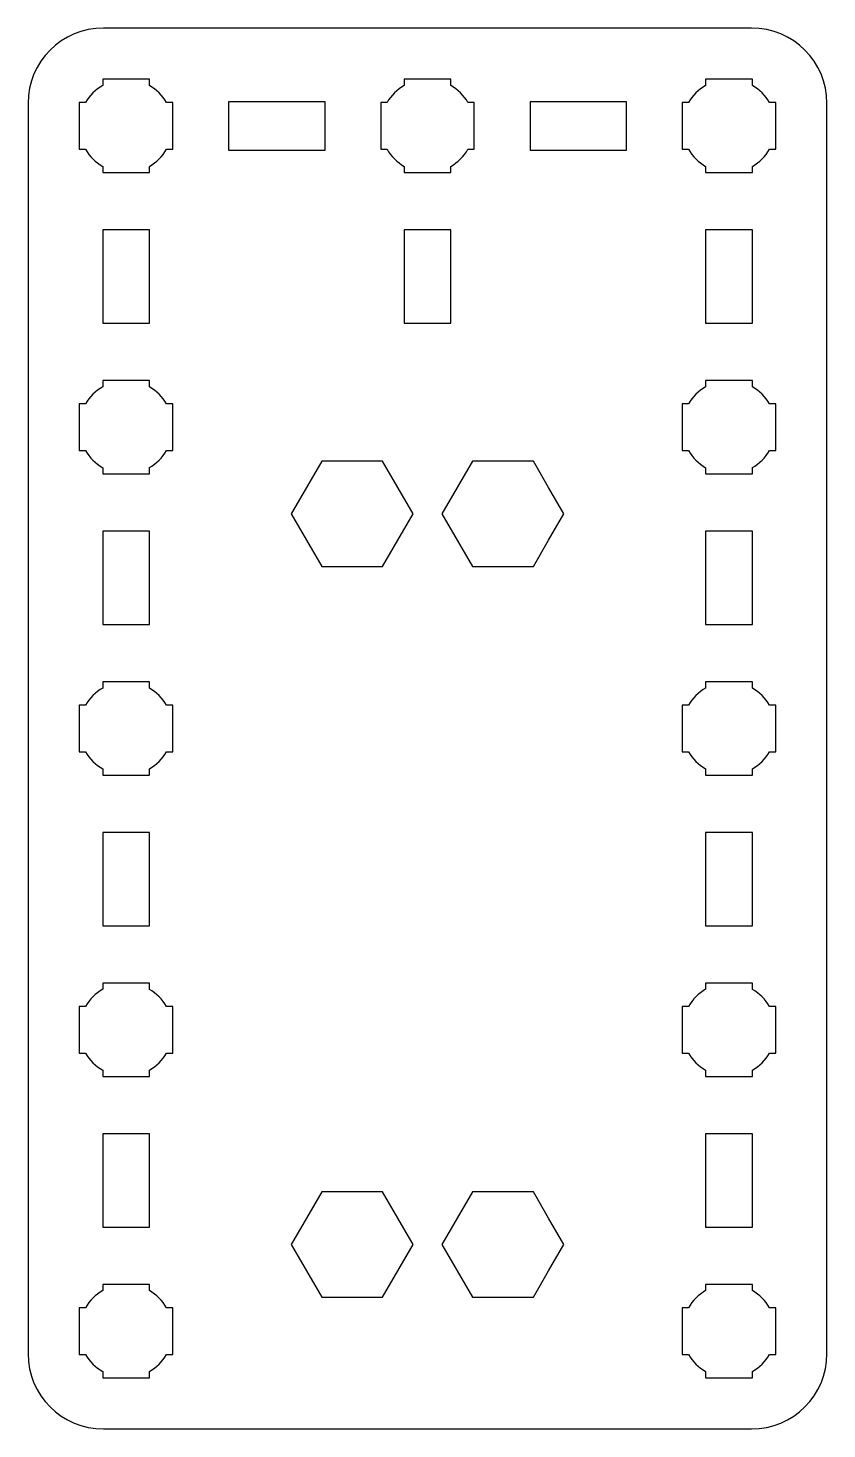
# Model space of a CAD drawing. Extents: x -132 to 82, y -195 to -102.
# Drawn here: x -131.5 to -78.5, y -195 to -102 of the extents above.
import ezdxf

# ---------------------------------------------------------------- set-up
doc = ezdxf.new("R2010")
doc.units = 0
doc.header["$MEASUREMENT"] = 0
doc.layers.add('LAYER_1', color=7, linetype='CONTINUOUS')

msp = doc.modelspace()

# ---------------------------------------------------------------- linework, layer by layer
at = {"layer": 'LAYER_1'}
for points, knots in [([(-83.4992, -102), (-80.7286, -102.0008), (-78.4998, -104.2315), (-78.4998, -107.001), (-78.4998, -107.001), (-78.4998, -134.6669), (-78.4998, -162.3331), (-78.4998, -189.999), (-78.4998, -189.999), (-78.4998, -192.769), (-80.7307, -195), (-83.5007, -195), (-83.5007, -195), (-83.5007, -195), (-126.4993, -195), (-126.4993, -195), (-126.4993, -195), (-129.2706, -195), (-131.5002, -192.769), (-131.5002, -189.999), (-131.5002, -189.999), (-131.5002, -162.3331), (-131.5002, -134.6669), (-131.5002, -107.001), (-131.5002, -107.001), (-131.5002, -104.231), (-129.2693, -102), (-126.4993, -102), (-126.4993, -102), (-126.4993, -102), (-83.4992, -102), (-83.4992, -102)], [0, 0, 0, 0, 0.125, 0.125, 0.125, 0.125, 0.25, 0.25, 0.25, 0.25, 0.375, 0.375, 0.375, 0.375, 0.5, 0.5, 0.5, 0.5, 0.625, 0.625, 0.625, 0.625, 0.75, 0.75, 0.75, 0.75, 0.875, 0.875, 0.875, 0.875, 1, 1, 1, 1]), ([(-123.4493, -111.5994), (-123.4493, -111.5994), (-124.984, -111.5994), (-124.984, -111.5994), (-124.984, -111.5994), (-124.984, -111.5994), (-125, -111.5997), (-125, -111.5997), (-125, -111.5997), (-125, -111.5997), (-125.016, -111.5994), (-125.016, -111.5994), (-125.016, -111.5994), (-125.016, -111.5994), (-126.5493, -111.5994), (-126.5493, -111.5994), (-126.5493, -111.5994), (-126.5493, -111.5994), (-126.5493, -111.1852), (-126.5493, -111.1852), (-126.5493, -111.1852), (-127.0201, -110.913), (-127.4126, -110.5202), (-127.685, -110.0496), (-127.685, -110.0496), (-127.685, -110.0496), (-128.0992, -110.0496), (-128.0992, -110.0496), (-128.0992, -110.0496), (-128.0992, -110.0496), (-128.0992, -108.5611), (-128.0992, -108.5611), (-128.0992, -108.5611), (-128.0992, -108.5611), (-128.0999, -108.4997), (-128.0999, -108.4997), (-128.0999, -108.4997), (-128.0999, -108.4997), (-128.0992, -108.4383), (-128.0992, -108.4383), (-128.0992, -108.4383), (-128.0992, -108.4383), (-128.0992, -106.9496), (-128.0992, -106.9496), (-128.0992, -106.9496), (-128.0992, -106.9496), (-127.6852, -106.9496), (-127.6852, -106.9496), (-127.6852, -106.9496), (-127.4128, -106.4788), (-127.0202, -106.0861), (-126.5493, -105.814), (-126.5493, -105.814), (-126.5493, -105.814), (-126.5493, -105.3997), (-126.5493, -105.3997), (-126.5493, -105.3997), (-126.5493, -105.3997), (-123.4493, -105.3997), (-123.4493, -105.3997), (-123.4493, -105.3997), (-123.4493, -105.3997), (-123.4493, -105.8149), (-123.4493, -105.8149), (-123.4493, -105.8149), (-122.9792, -106.0871), (-122.5871, -106.4794), (-122.3149, -106.9496), (-122.3149, -106.9496), (-122.3149, -106.9496), (-121.8995, -106.9496), (-121.8995, -106.9496), (-121.8995, -106.9496), (-121.8995, -106.9496), (-121.8995, -110.0496), (-121.8995, -110.0496), (-121.8995, -110.0496), (-121.8995, -110.0496), (-122.3151, -110.0496), (-122.3151, -110.0496), (-122.3151, -110.0496), (-122.5873, -110.5197), (-122.9793, -110.912), (-123.4493, -111.1842), (-123.4493, -111.1842), (-123.4493, -111.1842), (-123.4493, -111.5994), (-123.4493, -111.5994)], [0, 0, 0, 0, 0.0454545, 0.0454545, 0.0454545, 0.0454545, 0.0909091, 0.0909091, 0.0909091, 0.0909091, 0.1363636, 0.1363636, 0.1363636, 0.1363636, 0.1818182, 0.1818182, 0.1818182, 0.1818182, 0.2272727, 0.2272727, 0.2272727, 0.2272727, 0.2727273, 0.2727273, 0.2727273, 0.2727273, 0.3181818, 0.3181818, 0.3181818, 0.3181818, 0.3636364, 0.3636364, 0.3636364, 0.3636364, 0.4090909, 0.4090909, 0.4090909, 0.4090909, 0.4545455, 0.4545455, 0.4545455, 0.4545455, 0.5, 0.5, 0.5, 0.5, 0.5454545, 0.5454545, 0.5454545, 0.5454545, 0.5909091, 0.5909091, 0.5909091, 0.5909091, 0.6363636, 0.6363636, 0.6363636, 0.6363636, 0.6818182, 0.6818182, 0.6818182, 0.6818182, 0.7272727, 0.7272727, 0.7272727, 0.7272727, 0.7727273, 0.7727273, 0.7727273, 0.7727273, 0.8181818, 0.8181818, 0.8181818, 0.8181818, 0.8636364, 0.8636364, 0.8636364, 0.8636364, 0.9090909, 0.9090909, 0.9090909, 0.9090909, 0.9545455, 0.9545455, 0.9545455, 0.9545455, 1, 1, 1, 1]), ([(-103.4493, -111.5994), (-103.4493, -111.5994), (-104.984, -111.5994), (-104.984, -111.5994), (-104.984, -111.5994), (-104.984, -111.5994), (-105, -111.5997), (-105, -111.5997), (-105, -111.5997), (-105, -111.5997), (-105.016, -111.5994), (-105.016, -111.5994), (-105.016, -111.5994), (-105.016, -111.5994), (-106.5493, -111.5994), (-106.5493, -111.5994), (-106.5493, -111.5994), (-106.5493, -111.5994), (-106.5493, -111.1852), (-106.5493, -111.1852), (-106.5493, -111.1852), (-107.0201, -110.9129), (-107.4126, -110.5202), (-107.685, -110.0496), (-107.685, -110.0496), (-107.685, -110.0496), (-108.0992, -110.0496), (-108.0992, -110.0496), (-108.0992, -110.0496), (-108.0992, -110.0496), (-108.0992, -108.5611), (-108.0992, -108.5611), (-108.0992, -108.5611), (-108.0992, -108.5611), (-108.0999, -108.4997), (-108.0999, -108.4997), (-108.0999, -108.4997), (-108.0999, -108.4997), (-108.0992, -108.4383), (-108.0992, -108.4383), (-108.0992, -108.4383), (-108.0992, -108.4383), (-108.0992, -106.9496), (-108.0992, -106.9496), (-108.0992, -106.9496), (-108.0992, -106.9496), (-107.6852, -106.9496), (-107.6852, -106.9496), (-107.6852, -106.9496), (-107.4128, -106.4787), (-107.0202, -106.0862), (-106.5493, -105.814), (-106.5493, -105.814), (-106.5493, -105.814), (-106.5493, -105.3997), (-106.5493, -105.3997), (-106.5493, -105.3997), (-106.5493, -105.3997), (-103.4493, -105.3997), (-103.4493, -105.3997), (-103.4493, -105.3997), (-103.4493, -105.3997), (-103.4493, -105.8149), (-103.4493, -105.8149), (-103.4493, -105.8149), (-102.9792, -106.0871), (-102.5871, -106.4794), (-102.3149, -106.9496), (-102.3149, -106.9496), (-102.3149, -106.9496), (-101.8995, -106.9496), (-101.8995, -106.9496), (-101.8995, -106.9496), (-101.8995, -106.9496), (-101.8995, -110.0496), (-101.8995, -110.0496), (-101.8995, -110.0496), (-101.8995, -110.0496), (-102.3152, -110.0496), (-102.3152, -110.0496), (-102.3152, -110.0496), (-102.5873, -110.5197), (-102.9793, -110.912), (-103.4493, -111.1842), (-103.4493, -111.1842), (-103.4493, -111.1842), (-103.4493, -111.5994), (-103.4493, -111.5994)], [0, 0, 0, 0, 0.0454545, 0.0454545, 0.0454545, 0.0454545, 0.0909091, 0.0909091, 0.0909091, 0.0909091, 0.1363636, 0.1363636, 0.1363636, 0.1363636, 0.1818182, 0.1818182, 0.1818182, 0.1818182, 0.2272727, 0.2272727, 0.2272727, 0.2272727, 0.2727273, 0.2727273, 0.2727273, 0.2727273, 0.3181818, 0.3181818, 0.3181818, 0.3181818, 0.3636364, 0.3636364, 0.3636364, 0.3636364, 0.4090909, 0.4090909, 0.4090909, 0.4090909, 0.4545455, 0.4545455, 0.4545455, 0.4545455, 0.5, 0.5, 0.5, 0.5, 0.5454545, 0.5454545, 0.5454545, 0.5454545, 0.5909091, 0.5909091, 0.5909091, 0.5909091, 0.6363636, 0.6363636, 0.6363636, 0.6363636, 0.6818182, 0.6818182, 0.6818182, 0.6818182, 0.7272727, 0.7272727, 0.7272727, 0.7272727, 0.7727273, 0.7727273, 0.7727273, 0.7727273, 0.8181818, 0.8181818, 0.8181818, 0.8181818, 0.8636364, 0.8636364, 0.8636364, 0.8636364, 0.9090909, 0.9090909, 0.9090909, 0.9090909, 0.9545455, 0.9545455, 0.9545455, 0.9545455, 1, 1, 1, 1]), ([(-83.4493, -111.5994), (-83.4493, -111.5994), (-84.984, -111.5994), (-84.984, -111.5994), (-84.984, -111.5994), (-84.984, -111.5994), (-85, -111.5997), (-85, -111.5997), (-85, -111.5997), (-85, -111.5997), (-85.016, -111.5994), (-85.016, -111.5994), (-85.016, -111.5994), (-85.016, -111.5994), (-86.5493, -111.5994), (-86.5493, -111.5994), (-86.5493, -111.5994), (-86.5493, -111.5994), (-86.5493, -111.1852), (-86.5493, -111.1852), (-86.5493, -111.1852), (-87.0201, -110.9129), (-87.4126, -110.5202), (-87.685, -110.0496), (-87.685, -110.0496), (-87.685, -110.0496), (-88.0992, -110.0496), (-88.0992, -110.0496), (-88.0992, -110.0496), (-88.0992, -110.0496), (-88.0992, -108.5611), (-88.0992, -108.5611), (-88.0992, -108.5611), (-88.0992, -108.5611), (-88.0999, -108.4997), (-88.0999, -108.4997), (-88.0999, -108.4997), (-88.0999, -108.4997), (-88.0992, -108.4383), (-88.0992, -108.4383), (-88.0992, -108.4383), (-88.0992, -108.4383), (-88.0992, -106.9496), (-88.0992, -106.9496), (-88.0992, -106.9496), (-88.0992, -106.9496), (-87.6852, -106.9496), (-87.6852, -106.9496), (-87.6852, -106.9496), (-87.4128, -106.4787), (-87.0202, -106.0862), (-86.5493, -105.814), (-86.5493, -105.814), (-86.5493, -105.814), (-86.5493, -105.3997), (-86.5493, -105.3997), (-86.5493, -105.3997), (-86.5493, -105.3997), (-83.4493, -105.3997), (-83.4493, -105.3997), (-83.4493, -105.3997), (-83.4493, -105.3997), (-83.4493, -105.8149), (-83.4493, -105.8149), (-83.4493, -105.8149), (-82.9792, -106.0871), (-82.5871, -106.4794), (-82.3149, -106.9496), (-82.3149, -106.9496), (-82.3149, -106.9496), (-81.8995, -106.9496), (-81.8995, -106.9496), (-81.8995, -106.9496), (-81.8995, -106.9496), (-81.8995, -110.0496), (-81.8995, -110.0496), (-81.8995, -110.0496), (-81.8995, -110.0496), (-82.3152, -110.0496), (-82.3152, -110.0496), (-82.3152, -110.0496), (-82.5873, -110.5197), (-82.9793, -110.912), (-83.4493, -111.1842), (-83.4493, -111.1842), (-83.4493, -111.1842), (-83.4493, -111.5994), (-83.4493, -111.5994)], [0, 0, 0, 0, 0.0454545, 0.0454545, 0.0454545, 0.0454545, 0.0909091, 0.0909091, 0.0909091, 0.0909091, 0.1363636, 0.1363636, 0.1363636, 0.1363636, 0.1818182, 0.1818182, 0.1818182, 0.1818182, 0.2272727, 0.2272727, 0.2272727, 0.2272727, 0.2727273, 0.2727273, 0.2727273, 0.2727273, 0.3181818, 0.3181818, 0.3181818, 0.3181818, 0.3636364, 0.3636364, 0.3636364, 0.3636364, 0.4090909, 0.4090909, 0.4090909, 0.4090909, 0.4545455, 0.4545455, 0.4545455, 0.4545455, 0.5, 0.5, 0.5, 0.5, 0.5454545, 0.5454545, 0.5454545, 0.5454545, 0.5909091, 0.5909091, 0.5909091, 0.5909091, 0.6363636, 0.6363636, 0.6363636, 0.6363636, 0.6818182, 0.6818182, 0.6818182, 0.6818182, 0.7272727, 0.7272727, 0.7272727, 0.7272727, 0.7727273, 0.7727273, 0.7727273, 0.7727273, 0.8181818, 0.8181818, 0.8181818, 0.8181818, 0.8636364, 0.8636364, 0.8636364, 0.8636364, 0.9090909, 0.9090909, 0.9090909, 0.9090909, 0.9545455, 0.9545455, 0.9545455, 0.9545455, 1, 1, 1, 1]), ([(-111.7995, -106.9006), (-111.7995, -106.9006), (-111.7995, -110.1006), (-111.7995, -110.1006), (-111.7995, -110.1006), (-111.7995, -110.1006), (-118.1991, -110.1006), (-118.1991, -110.1006), (-118.1991, -110.1006), (-118.1991, -110.1006), (-118.1991, -106.9006), (-118.1991, -106.9006), (-118.1991, -106.9006), (-118.1991, -106.9006), (-111.7995, -106.9006), (-111.7995, -106.9006)], [0, 0, 0, 0, 0.25, 0.25, 0.25, 0.25, 0.5, 0.5, 0.5, 0.5, 0.75, 0.75, 0.75, 0.75, 1, 1, 1, 1]), ([(-91.7995, -106.9005), (-91.7995, -106.9005), (-91.7995, -110.1006), (-91.7995, -110.1006), (-91.7995, -110.1006), (-91.7995, -110.1006), (-98.1991, -110.1006), (-98.1991, -110.1006), (-98.1991, -110.1006), (-98.1991, -110.1006), (-98.1991, -106.9005), (-98.1991, -106.9005), (-98.1991, -106.9005), (-98.1991, -106.9005), (-91.7995, -106.9005), (-91.7995, -106.9005)], [0, 0, 0, 0, 0.25, 0.25, 0.25, 0.25, 0.5, 0.5, 0.5, 0.5, 0.75, 0.75, 0.75, 0.75, 1, 1, 1, 1]), ([(-123.4493, -121.5995), (-123.4493, -121.5995), (-126.5493, -121.5995), (-126.5493, -121.5995), (-126.5493, -121.5995), (-126.5493, -121.5995), (-126.5493, -115.3995), (-126.5493, -115.3995), (-126.5493, -115.3995), (-126.5493, -115.3995), (-123.4493, -115.3995), (-123.4493, -115.3995), (-123.4493, -115.3995), (-123.4493, -115.3995), (-123.4493, -121.5995), (-123.4493, -121.5995)], [0, 0, 0, 0, 0.25, 0.25, 0.25, 0.25, 0.5, 0.5, 0.5, 0.5, 0.75, 0.75, 0.75, 0.75, 1, 1, 1, 1]), ([(-103.4493, -121.5996), (-103.4493, -121.5996), (-106.5493, -121.5996), (-106.5493, -121.5996), (-106.5493, -121.5996), (-106.5493, -121.5996), (-106.5493, -115.3996), (-106.5493, -115.3996), (-106.5493, -115.3996), (-106.5493, -115.3996), (-103.4493, -115.3996), (-103.4493, -115.3996), (-103.4493, -115.3996), (-103.4493, -115.3996), (-103.4493, -121.5996), (-103.4493, -121.5996)], [0, 0, 0, 0, 0.25, 0.25, 0.25, 0.25, 0.5, 0.5, 0.5, 0.5, 0.75, 0.75, 0.75, 0.75, 1, 1, 1, 1]), ([(-83.4493, -121.5996), (-83.4493, -121.5996), (-86.5493, -121.5996), (-86.5493, -121.5996), (-86.5493, -121.5996), (-86.5493, -121.5996), (-86.5493, -115.3996), (-86.5493, -115.3996), (-86.5493, -115.3996), (-86.5493, -115.3996), (-83.4493, -115.3996), (-83.4493, -115.3996), (-83.4493, -115.3996), (-83.4493, -115.3996), (-83.4493, -121.5996), (-83.4493, -121.5996)], [0, 0, 0, 0, 0.25, 0.25, 0.25, 0.25, 0.5, 0.5, 0.5, 0.5, 0.75, 0.75, 0.75, 0.75, 1, 1, 1, 1]), ([(-123.4493, -131.5994), (-123.4493, -131.5994), (-124.984, -131.5994), (-124.984, -131.5994), (-124.984, -131.5994), (-124.984, -131.5994), (-125, -131.5997), (-125, -131.5997), (-125, -131.5997), (-125, -131.5997), (-125.016, -131.5994), (-125.016, -131.5994), (-125.016, -131.5994), (-125.016, -131.5994), (-126.5493, -131.5994), (-126.5493, -131.5994), (-126.5493, -131.5994), (-126.5493, -131.5994), (-126.5493, -131.1852), (-126.5493, -131.1852), (-126.5493, -131.1852), (-127.0201, -130.9129), (-127.4126, -130.5202), (-127.685, -130.0496), (-127.685, -130.0496), (-127.685, -130.0496), (-128.0992, -130.0496), (-128.0992, -130.0496), (-128.0992, -130.0496), (-128.0992, -130.0496), (-128.0992, -128.5611), (-128.0992, -128.5611), (-128.0992, -128.5611), (-128.0992, -128.5611), (-128.0999, -128.4997), (-128.0999, -128.4997), (-128.0999, -128.4997), (-128.0999, -128.4997), (-128.0992, -128.4383), (-128.0992, -128.4383), (-128.0992, -128.4383), (-128.0992, -128.4383), (-128.0992, -126.9496), (-128.0992, -126.9496), (-128.0992, -126.9496), (-128.0992, -126.9496), (-127.6852, -126.9496), (-127.6852, -126.9496), (-127.6852, -126.9496), (-127.4128, -126.4787), (-127.0202, -126.0862), (-126.5493, -125.814), (-126.5493, -125.814), (-126.5493, -125.814), (-126.5493, -125.3997), (-126.5493, -125.3997), (-126.5493, -125.3997), (-126.5493, -125.3997), (-123.4493, -125.3997), (-123.4493, -125.3997), (-123.4493, -125.3997), (-123.4493, -125.3997), (-123.4493, -125.8149), (-123.4493, -125.8149), (-123.4493, -125.8149), (-122.9792, -126.0871), (-122.5871, -126.4794), (-122.3149, -126.9496), (-122.3149, -126.9496), (-122.3149, -126.9496), (-121.8995, -126.9496), (-121.8995, -126.9496), (-121.8995, -126.9496), (-121.8995, -126.9496), (-121.8995, -130.0496), (-121.8995, -130.0496), (-121.8995, -130.0496), (-121.8995, -130.0496), (-122.3152, -130.0496), (-122.3152, -130.0496), (-122.3152, -130.0496), (-122.5873, -130.5197), (-122.9793, -130.912), (-123.4493, -131.1842), (-123.4493, -131.1842), (-123.4493, -131.1842), (-123.4493, -131.5994), (-123.4493, -131.5994)], [0, 0, 0, 0, 0.0454545, 0.0454545, 0.0454545, 0.0454545, 0.0909091, 0.0909091, 0.0909091, 0.0909091, 0.1363636, 0.1363636, 0.1363636, 0.1363636, 0.1818182, 0.1818182, 0.1818182, 0.1818182, 0.2272727, 0.2272727, 0.2272727, 0.2272727, 0.2727273, 0.2727273, 0.2727273, 0.2727273, 0.3181818, 0.3181818, 0.3181818, 0.3181818, 0.3636364, 0.3636364, 0.3636364, 0.3636364, 0.4090909, 0.4090909, 0.4090909, 0.4090909, 0.4545455, 0.4545455, 0.4545455, 0.4545455, 0.5, 0.5, 0.5, 0.5, 0.5454545, 0.5454545, 0.5454545, 0.5454545, 0.5909091, 0.5909091, 0.5909091, 0.5909091, 0.6363636, 0.6363636, 0.6363636, 0.6363636, 0.6818182, 0.6818182, 0.6818182, 0.6818182, 0.7272727, 0.7272727, 0.7272727, 0.7272727, 0.7727273, 0.7727273, 0.7727273, 0.7727273, 0.8181818, 0.8181818, 0.8181818, 0.8181818, 0.8636364, 0.8636364, 0.8636364, 0.8636364, 0.9090909, 0.9090909, 0.9090909, 0.9090909, 0.9545455, 0.9545455, 0.9545455, 0.9545455, 1, 1, 1, 1]), ([(-83.4493, -131.5994), (-83.4493, -131.5994), (-84.984, -131.5994), (-84.984, -131.5994), (-84.984, -131.5994), (-84.984, -131.5994), (-85, -131.5997), (-85, -131.5997), (-85, -131.5997), (-85, -131.5997), (-85.016, -131.5994), (-85.016, -131.5994), (-85.016, -131.5994), (-85.016, -131.5994), (-86.5493, -131.5994), (-86.5493, -131.5994), (-86.5493, -131.5994), (-86.5493, -131.5994), (-86.5493, -131.1852), (-86.5493, -131.1852), (-86.5493, -131.1852), (-87.0201, -130.9129), (-87.4126, -130.5202), (-87.685, -130.0496), (-87.685, -130.0496), (-87.685, -130.0496), (-88.0992, -130.0496), (-88.0992, -130.0496), (-88.0992, -130.0496), (-88.0992, -130.0496), (-88.0992, -128.5611), (-88.0992, -128.5611), (-88.0992, -128.5611), (-88.0992, -128.5611), (-88.0999, -128.4997), (-88.0999, -128.4997), (-88.0999, -128.4997), (-88.0999, -128.4997), (-88.0992, -128.4383), (-88.0992, -128.4383), (-88.0992, -128.4383), (-88.0992, -128.4383), (-88.0992, -126.9496), (-88.0992, -126.9496), (-88.0992, -126.9496), (-88.0992, -126.9496), (-87.6852, -126.9496), (-87.6852, -126.9496), (-87.6852, -126.9496), (-87.4128, -126.4787), (-87.0202, -126.0862), (-86.5493, -125.814), (-86.5493, -125.814), (-86.5493, -125.814), (-86.5493, -125.3997), (-86.5493, -125.3997), (-86.5493, -125.3997), (-86.5493, -125.3997), (-83.4493, -125.3997), (-83.4493, -125.3997), (-83.4493, -125.3997), (-83.4493, -125.3997), (-83.4493, -125.8149), (-83.4493, -125.8149), (-83.4493, -125.8149), (-82.9792, -126.0871), (-82.5871, -126.4794), (-82.3149, -126.9496), (-82.3149, -126.9496), (-82.3149, -126.9496), (-81.8995, -126.9496), (-81.8995, -126.9496), (-81.8995, -126.9496), (-81.8995, -126.9496), (-81.8995, -130.0496), (-81.8995, -130.0496), (-81.8995, -130.0496), (-81.8995, -130.0496), (-82.3152, -130.0496), (-82.3152, -130.0496), (-82.3152, -130.0496), (-82.5873, -130.5197), (-82.9793, -130.912), (-83.4493, -131.1842), (-83.4493, -131.1842), (-83.4493, -131.1842), (-83.4493, -131.5994), (-83.4493, -131.5994)], [0, 0, 0, 0, 0.0454545, 0.0454545, 0.0454545, 0.0454545, 0.0909091, 0.0909091, 0.0909091, 0.0909091, 0.1363636, 0.1363636, 0.1363636, 0.1363636, 0.1818182, 0.1818182, 0.1818182, 0.1818182, 0.2272727, 0.2272727, 0.2272727, 0.2272727, 0.2727273, 0.2727273, 0.2727273, 0.2727273, 0.3181818, 0.3181818, 0.3181818, 0.3181818, 0.3636364, 0.3636364, 0.3636364, 0.3636364, 0.4090909, 0.4090909, 0.4090909, 0.4090909, 0.4545455, 0.4545455, 0.4545455, 0.4545455, 0.5, 0.5, 0.5, 0.5, 0.5454545, 0.5454545, 0.5454545, 0.5454545, 0.5909091, 0.5909091, 0.5909091, 0.5909091, 0.6363636, 0.6363636, 0.6363636, 0.6363636, 0.6818182, 0.6818182, 0.6818182, 0.6818182, 0.7272727, 0.7272727, 0.7272727, 0.7272727, 0.7727273, 0.7727273, 0.7727273, 0.7727273, 0.8181818, 0.8181818, 0.8181818, 0.8181818, 0.8636364, 0.8636364, 0.8636364, 0.8636364, 0.9090909, 0.9090909, 0.9090909, 0.9090909, 0.9545455, 0.9545455, 0.9545455, 0.9545455, 1, 1, 1, 1]), ([(-114.041, -134.2496), (-114.041, -134.2496), (-113.0306, -132.4996), (-113.0306, -132.4996), (-113.0306, -132.4996), (-113.0306, -132.4996), (-112.0203, -130.7496), (-112.0203, -130.7496), (-112.0203, -130.7496), (-112.0203, -130.7496), (-109.9996, -130.7496), (-109.9996, -130.7496), (-109.9996, -130.7496), (-109.9996, -130.7496), (-107.9789, -130.7496), (-107.9789, -130.7496), (-107.9789, -130.7496), (-107.9789, -130.7496), (-106.9686, -132.4996), (-106.9686, -132.4996), (-106.9686, -132.4996), (-106.9686, -132.4996), (-105.9582, -134.2496), (-105.9582, -134.2496), (-105.9582, -134.2496), (-105.9582, -134.2496), (-106.9686, -135.9996), (-106.9686, -135.9996), (-106.9686, -135.9996), (-106.9686, -135.9996), (-107.9789, -137.7496), (-107.9789, -137.7496), (-107.9789, -137.7496), (-107.9789, -137.7496), (-109.9996, -137.7496), (-109.9996, -137.7496), (-109.9996, -137.7496), (-109.9996, -137.7496), (-112.0203, -137.7496), (-112.0203, -137.7496), (-112.0203, -137.7496), (-112.0203, -137.7496), (-113.0306, -135.9996), (-113.0306, -135.9996), (-113.0306, -135.9996), (-113.0306, -135.9996), (-114.041, -134.2496), (-114.041, -134.2496)], [0, 0, 0, 0, 0.0833333, 0.0833333, 0.0833333, 0.0833333, 0.1666667, 0.1666667, 0.1666667, 0.1666667, 0.25, 0.25, 0.25, 0.25, 0.3333333, 0.3333333, 0.3333333, 0.3333333, 0.4166667, 0.4166667, 0.4166667, 0.4166667, 0.5, 0.5, 0.5, 0.5, 0.5833333, 0.5833333, 0.5833333, 0.5833333, 0.6666667, 0.6666667, 0.6666667, 0.6666667, 0.75, 0.75, 0.75, 0.75, 0.8333333, 0.8333333, 0.8333333, 0.8333333, 0.9166667, 0.9166667, 0.9166667, 0.9166667, 1, 1, 1, 1]), ([(-104.041, -134.2496), (-104.041, -134.2496), (-103.0306, -132.4996), (-103.0306, -132.4996), (-103.0306, -132.4996), (-103.0306, -132.4996), (-102.0203, -130.7496), (-102.0203, -130.7496), (-102.0203, -130.7496), (-102.0203, -130.7496), (-99.9996, -130.7496), (-99.9996, -130.7496), (-99.9996, -130.7496), (-99.9996, -130.7496), (-97.9789, -130.7496), (-97.9789, -130.7496), (-97.9789, -130.7496), (-97.9789, -130.7496), (-96.9686, -132.4996), (-96.9686, -132.4996), (-96.9686, -132.4996), (-96.9686, -132.4996), (-95.9582, -134.2496), (-95.9582, -134.2496), (-95.9582, -134.2496), (-95.9582, -134.2496), (-96.9686, -135.9996), (-96.9686, -135.9996), (-96.9686, -135.9996), (-96.9686, -135.9996), (-97.9789, -137.7496), (-97.9789, -137.7496), (-97.9789, -137.7496), (-97.9789, -137.7496), (-99.9996, -137.7496), (-99.9996, -137.7496), (-99.9996, -137.7496), (-99.9996, -137.7496), (-102.0203, -137.7496), (-102.0203, -137.7496), (-102.0203, -137.7496), (-102.0203, -137.7496), (-103.0306, -135.9996), (-103.0306, -135.9996), (-103.0306, -135.9996), (-103.0306, -135.9996), (-104.041, -134.2496), (-104.041, -134.2496)], [0, 0, 0, 0, 0.0833333, 0.0833333, 0.0833333, 0.0833333, 0.1666667, 0.1666667, 0.1666667, 0.1666667, 0.25, 0.25, 0.25, 0.25, 0.3333333, 0.3333333, 0.3333333, 0.3333333, 0.4166667, 0.4166667, 0.4166667, 0.4166667, 0.5, 0.5, 0.5, 0.5, 0.5833333, 0.5833333, 0.5833333, 0.5833333, 0.6666667, 0.6666667, 0.6666667, 0.6666667, 0.75, 0.75, 0.75, 0.75, 0.8333333, 0.8333333, 0.8333333, 0.8333333, 0.9166667, 0.9166667, 0.9166667, 0.9166667, 1, 1, 1, 1]), ([(-123.4493, -141.5996), (-123.4493, -141.5996), (-126.5493, -141.5996), (-126.5493, -141.5996), (-126.5493, -141.5996), (-126.5493, -141.5996), (-126.5493, -135.3996), (-126.5493, -135.3996), (-126.5493, -135.3996), (-126.5493, -135.3996), (-123.4493, -135.3996), (-123.4493, -135.3996), (-123.4493, -135.3996), (-123.4493, -135.3996), (-123.4493, -141.5996), (-123.4493, -141.5996)], [0, 0, 0, 0, 0.25, 0.25, 0.25, 0.25, 0.5, 0.5, 0.5, 0.5, 0.75, 0.75, 0.75, 0.75, 1, 1, 1, 1]), ([(-83.4493, -141.5996), (-83.4493, -141.5996), (-86.5493, -141.5996), (-86.5493, -141.5996), (-86.5493, -141.5996), (-86.5493, -141.5996), (-86.5493, -135.3996), (-86.5493, -135.3996), (-86.5493, -135.3996), (-86.5493, -135.3996), (-83.4493, -135.3996), (-83.4493, -135.3996), (-83.4493, -135.3996), (-83.4493, -135.3996), (-83.4493, -141.5996), (-83.4493, -141.5996)], [0, 0, 0, 0, 0.25, 0.25, 0.25, 0.25, 0.5, 0.5, 0.5, 0.5, 0.75, 0.75, 0.75, 0.75, 1, 1, 1, 1]), ([(-123.4493, -151.5994), (-123.4493, -151.5994), (-124.984, -151.5994), (-124.984, -151.5994), (-124.984, -151.5994), (-124.984, -151.5994), (-125, -151.5997), (-125, -151.5997), (-125, -151.5997), (-125, -151.5997), (-125.016, -151.5994), (-125.016, -151.5994), (-125.016, -151.5994), (-125.016, -151.5994), (-126.5493, -151.5994), (-126.5493, -151.5994), (-126.5493, -151.5994), (-126.5493, -151.5994), (-126.5493, -151.1852), (-126.5493, -151.1852), (-126.5493, -151.1852), (-127.0201, -150.9129), (-127.4126, -150.5202), (-127.685, -150.0496), (-127.685, -150.0496), (-127.685, -150.0496), (-128.0992, -150.0496), (-128.0992, -150.0496), (-128.0992, -150.0496), (-128.0992, -150.0496), (-128.0992, -148.5611), (-128.0992, -148.5611), (-128.0992, -148.5611), (-128.0992, -148.5611), (-128.0999, -148.4997), (-128.0999, -148.4997), (-128.0999, -148.4997), (-128.0999, -148.4997), (-128.0992, -148.4383), (-128.0992, -148.4383), (-128.0992, -148.4383), (-128.0992, -148.4383), (-128.0992, -146.9496), (-128.0992, -146.9496), (-128.0992, -146.9496), (-128.0992, -146.9496), (-127.6852, -146.9496), (-127.6852, -146.9496), (-127.6852, -146.9496), (-127.4128, -146.4787), (-127.0202, -146.0862), (-126.5493, -145.814), (-126.5493, -145.814), (-126.5493, -145.814), (-126.5493, -145.3997), (-126.5493, -145.3997), (-126.5493, -145.3997), (-126.5493, -145.3997), (-123.4493, -145.3997), (-123.4493, -145.3997), (-123.4493, -145.3997), (-123.4493, -145.3997), (-123.4493, -145.8149), (-123.4493, -145.8149), (-123.4493, -145.8149), (-122.9792, -146.0871), (-122.5871, -146.4794), (-122.3149, -146.9496), (-122.3149, -146.9496), (-122.3149, -146.9496), (-121.8995, -146.9496), (-121.8995, -146.9496), (-121.8995, -146.9496), (-121.8995, -146.9496), (-121.8995, -150.0496), (-121.8995, -150.0496), (-121.8995, -150.0496), (-121.8995, -150.0496), (-122.3152, -150.0496), (-122.3152, -150.0496), (-122.3152, -150.0496), (-122.5873, -150.5197), (-122.9793, -150.912), (-123.4493, -151.1842), (-123.4493, -151.1842), (-123.4493, -151.1842), (-123.4493, -151.5994), (-123.4493, -151.5994)], [0, 0, 0, 0, 0.0454545, 0.0454545, 0.0454545, 0.0454545, 0.0909091, 0.0909091, 0.0909091, 0.0909091, 0.1363636, 0.1363636, 0.1363636, 0.1363636, 0.1818182, 0.1818182, 0.1818182, 0.1818182, 0.2272727, 0.2272727, 0.2272727, 0.2272727, 0.2727273, 0.2727273, 0.2727273, 0.2727273, 0.3181818, 0.3181818, 0.3181818, 0.3181818, 0.3636364, 0.3636364, 0.3636364, 0.3636364, 0.4090909, 0.4090909, 0.4090909, 0.4090909, 0.4545455, 0.4545455, 0.4545455, 0.4545455, 0.5, 0.5, 0.5, 0.5, 0.5454545, 0.5454545, 0.5454545, 0.5454545, 0.5909091, 0.5909091, 0.5909091, 0.5909091, 0.6363636, 0.6363636, 0.6363636, 0.6363636, 0.6818182, 0.6818182, 0.6818182, 0.6818182, 0.7272727, 0.7272727, 0.7272727, 0.7272727, 0.7727273, 0.7727273, 0.7727273, 0.7727273, 0.8181818, 0.8181818, 0.8181818, 0.8181818, 0.8636364, 0.8636364, 0.8636364, 0.8636364, 0.9090909, 0.9090909, 0.9090909, 0.9090909, 0.9545455, 0.9545455, 0.9545455, 0.9545455, 1, 1, 1, 1]), ([(-83.4493, -151.5994), (-83.4493, -151.5994), (-84.984, -151.5994), (-84.984, -151.5994), (-84.984, -151.5994), (-84.984, -151.5994), (-85, -151.5997), (-85, -151.5997), (-85, -151.5997), (-85, -151.5997), (-85.016, -151.5994), (-85.016, -151.5994), (-85.016, -151.5994), (-85.016, -151.5994), (-86.5493, -151.5994), (-86.5493, -151.5994), (-86.5493, -151.5994), (-86.5493, -151.5994), (-86.5493, -151.1852), (-86.5493, -151.1852), (-86.5493, -151.1852), (-87.0201, -150.9129), (-87.4126, -150.5202), (-87.685, -150.0496), (-87.685, -150.0496), (-87.685, -150.0496), (-88.0992, -150.0496), (-88.0992, -150.0496), (-88.0992, -150.0496), (-88.0992, -150.0496), (-88.0992, -148.5611), (-88.0992, -148.5611), (-88.0992, -148.5611), (-88.0992, -148.5611), (-88.0999, -148.4997), (-88.0999, -148.4997), (-88.0999, -148.4997), (-88.0999, -148.4997), (-88.0992, -148.4383), (-88.0992, -148.4383), (-88.0992, -148.4383), (-88.0992, -148.4383), (-88.0992, -146.9496), (-88.0992, -146.9496), (-88.0992, -146.9496), (-88.0992, -146.9496), (-87.6852, -146.9496), (-87.6852, -146.9496), (-87.6852, -146.9496), (-87.4128, -146.4787), (-87.0202, -146.0862), (-86.5493, -145.814), (-86.5493, -145.814), (-86.5493, -145.814), (-86.5493, -145.3997), (-86.5493, -145.3997), (-86.5493, -145.3997), (-86.5493, -145.3997), (-83.4493, -145.3997), (-83.4493, -145.3997), (-83.4493, -145.3997), (-83.4493, -145.3997), (-83.4493, -145.8149), (-83.4493, -145.8149), (-83.4493, -145.8149), (-82.9792, -146.0871), (-82.5871, -146.4794), (-82.3149, -146.9496), (-82.3149, -146.9496), (-82.3149, -146.9496), (-81.8995, -146.9496), (-81.8995, -146.9496), (-81.8995, -146.9496), (-81.8995, -146.9496), (-81.8995, -150.0496), (-81.8995, -150.0496), (-81.8995, -150.0496), (-81.8995, -150.0496), (-82.3152, -150.0496), (-82.3152, -150.0496), (-82.3152, -150.0496), (-82.5873, -150.5197), (-82.9793, -150.912), (-83.4493, -151.1842), (-83.4493, -151.1842), (-83.4493, -151.1842), (-83.4493, -151.5994), (-83.4493, -151.5994)], [0, 0, 0, 0, 0.0454545, 0.0454545, 0.0454545, 0.0454545, 0.0909091, 0.0909091, 0.0909091, 0.0909091, 0.1363636, 0.1363636, 0.1363636, 0.1363636, 0.1818182, 0.1818182, 0.1818182, 0.1818182, 0.2272727, 0.2272727, 0.2272727, 0.2272727, 0.2727273, 0.2727273, 0.2727273, 0.2727273, 0.3181818, 0.3181818, 0.3181818, 0.3181818, 0.3636364, 0.3636364, 0.3636364, 0.3636364, 0.4090909, 0.4090909, 0.4090909, 0.4090909, 0.4545455, 0.4545455, 0.4545455, 0.4545455, 0.5, 0.5, 0.5, 0.5, 0.5454545, 0.5454545, 0.5454545, 0.5454545, 0.5909091, 0.5909091, 0.5909091, 0.5909091, 0.6363636, 0.6363636, 0.6363636, 0.6363636, 0.6818182, 0.6818182, 0.6818182, 0.6818182, 0.7272727, 0.7272727, 0.7272727, 0.7272727, 0.7727273, 0.7727273, 0.7727273, 0.7727273, 0.8181818, 0.8181818, 0.8181818, 0.8181818, 0.8636364, 0.8636364, 0.8636364, 0.8636364, 0.9090909, 0.9090909, 0.9090909, 0.9090909, 0.9545455, 0.9545455, 0.9545455, 0.9545455, 1, 1, 1, 1]), ([(-123.4493, -161.5996), (-123.4493, -161.5996), (-126.5493, -161.5996), (-126.5493, -161.5996), (-126.5493, -161.5996), (-126.5493, -161.5996), (-126.5493, -155.3996), (-126.5493, -155.3996), (-126.5493, -155.3996), (-126.5493, -155.3996), (-123.4493, -155.3996), (-123.4493, -155.3996), (-123.4493, -155.3996), (-123.4493, -155.3996), (-123.4493, -161.5996), (-123.4493, -161.5996)], [0, 0, 0, 0, 0.25, 0.25, 0.25, 0.25, 0.5, 0.5, 0.5, 0.5, 0.75, 0.75, 0.75, 0.75, 1, 1, 1, 1]), ([(-83.4493, -161.5996), (-83.4493, -161.5996), (-86.5493, -161.5996), (-86.5493, -161.5996), (-86.5493, -161.5996), (-86.5493, -161.5996), (-86.5493, -155.3996), (-86.5493, -155.3996), (-86.5493, -155.3996), (-86.5493, -155.3996), (-83.4493, -155.3996), (-83.4493, -155.3996), (-83.4493, -155.3996), (-83.4493, -155.3996), (-83.4493, -161.5996), (-83.4493, -161.5996)], [0, 0, 0, 0, 0.25, 0.25, 0.25, 0.25, 0.5, 0.5, 0.5, 0.5, 0.75, 0.75, 0.75, 0.75, 1, 1, 1, 1]), ([(-123.4493, -171.5994), (-123.4493, -171.5994), (-124.984, -171.5994), (-124.984, -171.5994), (-124.984, -171.5994), (-124.984, -171.5994), (-125, -171.5997), (-125, -171.5997), (-125, -171.5997), (-125, -171.5997), (-125.016, -171.5994), (-125.016, -171.5994), (-125.016, -171.5994), (-125.016, -171.5994), (-126.5493, -171.5994), (-126.5493, -171.5994), (-126.5493, -171.5994), (-126.5493, -171.5994), (-126.5493, -171.1852), (-126.5493, -171.1852), (-126.5493, -171.1852), (-127.0201, -170.9129), (-127.4126, -170.5202), (-127.685, -170.0496), (-127.685, -170.0496), (-127.685, -170.0496), (-128.0992, -170.0496), (-128.0992, -170.0496), (-128.0992, -170.0496), (-128.0992, -170.0496), (-128.0992, -168.5611), (-128.0992, -168.5611), (-128.0992, -168.5611), (-128.0992, -168.5611), (-128.0999, -168.4997), (-128.0999, -168.4997), (-128.0999, -168.4997), (-128.0999, -168.4997), (-128.0992, -168.4383), (-128.0992, -168.4383), (-128.0992, -168.4383), (-128.0992, -168.4383), (-128.0992, -166.9496), (-128.0992, -166.9496), (-128.0992, -166.9496), (-128.0992, -166.9496), (-127.6852, -166.9496), (-127.6852, -166.9496), (-127.6852, -166.9496), (-127.4128, -166.4787), (-127.0202, -166.0862), (-126.5493, -165.814), (-126.5493, -165.814), (-126.5493, -165.814), (-126.5493, -165.3997), (-126.5493, -165.3997), (-126.5493, -165.3997), (-126.5493, -165.3997), (-123.4493, -165.3997), (-123.4493, -165.3997), (-123.4493, -165.3997), (-123.4493, -165.3997), (-123.4493, -165.8149), (-123.4493, -165.8149), (-123.4493, -165.8149), (-122.9792, -166.0871), (-122.5871, -166.4794), (-122.3149, -166.9496), (-122.3149, -166.9496), (-122.3149, -166.9496), (-121.8995, -166.9496), (-121.8995, -166.9496), (-121.8995, -166.9496), (-121.8995, -166.9496), (-121.8995, -170.0496), (-121.8995, -170.0496), (-121.8995, -170.0496), (-121.8995, -170.0496), (-122.3152, -170.0496), (-122.3152, -170.0496), (-122.3152, -170.0496), (-122.5873, -170.5197), (-122.9793, -170.912), (-123.4493, -171.1842), (-123.4493, -171.1842), (-123.4493, -171.1842), (-123.4493, -171.5994), (-123.4493, -171.5994)], [0, 0, 0, 0, 0.0454545, 0.0454545, 0.0454545, 0.0454545, 0.0909091, 0.0909091, 0.0909091, 0.0909091, 0.1363636, 0.1363636, 0.1363636, 0.1363636, 0.1818182, 0.1818182, 0.1818182, 0.1818182, 0.2272727, 0.2272727, 0.2272727, 0.2272727, 0.2727273, 0.2727273, 0.2727273, 0.2727273, 0.3181818, 0.3181818, 0.3181818, 0.3181818, 0.3636364, 0.3636364, 0.3636364, 0.3636364, 0.4090909, 0.4090909, 0.4090909, 0.4090909, 0.4545455, 0.4545455, 0.4545455, 0.4545455, 0.5, 0.5, 0.5, 0.5, 0.5454545, 0.5454545, 0.5454545, 0.5454545, 0.5909091, 0.5909091, 0.5909091, 0.5909091, 0.6363636, 0.6363636, 0.6363636, 0.6363636, 0.6818182, 0.6818182, 0.6818182, 0.6818182, 0.7272727, 0.7272727, 0.7272727, 0.7272727, 0.7727273, 0.7727273, 0.7727273, 0.7727273, 0.8181818, 0.8181818, 0.8181818, 0.8181818, 0.8636364, 0.8636364, 0.8636364, 0.8636364, 0.9090909, 0.9090909, 0.9090909, 0.9090909, 0.9545455, 0.9545455, 0.9545455, 0.9545455, 1, 1, 1, 1]), ([(-83.4493, -171.5994), (-83.4493, -171.5994), (-84.984, -171.5994), (-84.984, -171.5994), (-84.984, -171.5994), (-84.984, -171.5994), (-85, -171.5997), (-85, -171.5997), (-85, -171.5997), (-85, -171.5997), (-85.016, -171.5994), (-85.016, -171.5994), (-85.016, -171.5994), (-85.016, -171.5994), (-86.5493, -171.5994), (-86.5493, -171.5994), (-86.5493, -171.5994), (-86.5493, -171.5994), (-86.5493, -171.1852), (-86.5493, -171.1852), (-86.5493, -171.1852), (-87.0201, -170.9129), (-87.4126, -170.5202), (-87.685, -170.0496), (-87.685, -170.0496), (-87.685, -170.0496), (-88.0992, -170.0496), (-88.0992, -170.0496), (-88.0992, -170.0496), (-88.0992, -170.0496), (-88.0992, -168.5611), (-88.0992, -168.5611), (-88.0992, -168.5611), (-88.0992, -168.5611), (-88.0999, -168.4997), (-88.0999, -168.4997), (-88.0999, -168.4997), (-88.0999, -168.4997), (-88.0992, -168.4383), (-88.0992, -168.4383), (-88.0992, -168.4383), (-88.0992, -168.4383), (-88.0992, -166.9496), (-88.0992, -166.9496), (-88.0992, -166.9496), (-88.0992, -166.9496), (-87.6852, -166.9496), (-87.6852, -166.9496), (-87.6852, -166.9496), (-87.4128, -166.4787), (-87.0202, -166.0862), (-86.5493, -165.814), (-86.5493, -165.814), (-86.5493, -165.814), (-86.5493, -165.3997), (-86.5493, -165.3997), (-86.5493, -165.3997), (-86.5493, -165.3997), (-83.4493, -165.3997), (-83.4493, -165.3997), (-83.4493, -165.3997), (-83.4493, -165.3997), (-83.4493, -165.8149), (-83.4493, -165.8149), (-83.4493, -165.8149), (-82.9792, -166.0871), (-82.5871, -166.4794), (-82.3149, -166.9496), (-82.3149, -166.9496), (-82.3149, -166.9496), (-81.8995, -166.9496), (-81.8995, -166.9496), (-81.8995, -166.9496), (-81.8995, -166.9496), (-81.8995, -170.0496), (-81.8995, -170.0496), (-81.8995, -170.0496), (-81.8995, -170.0496), (-82.3152, -170.0496), (-82.3152, -170.0496), (-82.3152, -170.0496), (-82.5873, -170.5197), (-82.9793, -170.912), (-83.4493, -171.1842), (-83.4493, -171.1842), (-83.4493, -171.1842), (-83.4493, -171.5994), (-83.4493, -171.5994)], [0, 0, 0, 0, 0.0454545, 0.0454545, 0.0454545, 0.0454545, 0.0909091, 0.0909091, 0.0909091, 0.0909091, 0.1363636, 0.1363636, 0.1363636, 0.1363636, 0.1818182, 0.1818182, 0.1818182, 0.1818182, 0.2272727, 0.2272727, 0.2272727, 0.2272727, 0.2727273, 0.2727273, 0.2727273, 0.2727273, 0.3181818, 0.3181818, 0.3181818, 0.3181818, 0.3636364, 0.3636364, 0.3636364, 0.3636364, 0.4090909, 0.4090909, 0.4090909, 0.4090909, 0.4545455, 0.4545455, 0.4545455, 0.4545455, 0.5, 0.5, 0.5, 0.5, 0.5454545, 0.5454545, 0.5454545, 0.5454545, 0.5909091, 0.5909091, 0.5909091, 0.5909091, 0.6363636, 0.6363636, 0.6363636, 0.6363636, 0.6818182, 0.6818182, 0.6818182, 0.6818182, 0.7272727, 0.7272727, 0.7272727, 0.7272727, 0.7727273, 0.7727273, 0.7727273, 0.7727273, 0.8181818, 0.8181818, 0.8181818, 0.8181818, 0.8636364, 0.8636364, 0.8636364, 0.8636364, 0.9090909, 0.9090909, 0.9090909, 0.9090909, 0.9545455, 0.9545455, 0.9545455, 0.9545455, 1, 1, 1, 1]), ([(-123.4493, -181.5996), (-123.4493, -181.5996), (-126.5493, -181.5996), (-126.5493, -181.5996), (-126.5493, -181.5996), (-126.5493, -181.5996), (-126.5493, -175.3996), (-126.5493, -175.3996), (-126.5493, -175.3996), (-126.5493, -175.3996), (-123.4493, -175.3996), (-123.4493, -175.3996), (-123.4493, -175.3996), (-123.4493, -175.3996), (-123.4493, -181.5996), (-123.4493, -181.5996)], [0, 0, 0, 0, 0.25, 0.25, 0.25, 0.25, 0.5, 0.5, 0.5, 0.5, 0.75, 0.75, 0.75, 0.75, 1, 1, 1, 1]), ([(-83.4493, -181.5996), (-83.4493, -181.5996), (-86.5493, -181.5996), (-86.5493, -181.5996), (-86.5493, -181.5996), (-86.5493, -181.5996), (-86.5493, -175.3996), (-86.5493, -175.3996), (-86.5493, -175.3996), (-86.5493, -175.3996), (-83.4493, -175.3996), (-83.4493, -175.3996), (-83.4493, -175.3996), (-83.4493, -175.3996), (-83.4493, -181.5996), (-83.4493, -181.5996)], [0, 0, 0, 0, 0.25, 0.25, 0.25, 0.25, 0.5, 0.5, 0.5, 0.5, 0.75, 0.75, 0.75, 0.75, 1, 1, 1, 1]), ([(-114.041, -182.7496), (-114.041, -182.7496), (-113.0306, -180.9996), (-113.0306, -180.9996), (-113.0306, -180.9996), (-113.0306, -180.9996), (-112.0203, -179.2496), (-112.0203, -179.2496), (-112.0203, -179.2496), (-112.0203, -179.2496), (-109.9996, -179.2496), (-109.9996, -179.2496), (-109.9996, -179.2496), (-109.9996, -179.2496), (-107.9789, -179.2496), (-107.9789, -179.2496), (-107.9789, -179.2496), (-107.9789, -179.2496), (-106.9686, -180.9996), (-106.9686, -180.9996), (-106.9686, -180.9996), (-106.9686, -180.9996), (-105.9582, -182.7496), (-105.9582, -182.7496), (-105.9582, -182.7496), (-105.9582, -182.7496), (-106.9686, -184.4996), (-106.9686, -184.4996), (-106.9686, -184.4996), (-106.9686, -184.4996), (-107.9789, -186.2496), (-107.9789, -186.2496), (-107.9789, -186.2496), (-107.9789, -186.2496), (-109.9996, -186.2496), (-109.9996, -186.2496), (-109.9996, -186.2496), (-109.9996, -186.2496), (-112.0203, -186.2496), (-112.0203, -186.2496), (-112.0203, -186.2496), (-112.0203, -186.2496), (-113.0306, -184.4996), (-113.0306, -184.4996), (-113.0306, -184.4996), (-113.0306, -184.4996), (-114.041, -182.7496), (-114.041, -182.7496)], [0, 0, 0, 0, 0.0833333, 0.0833333, 0.0833333, 0.0833333, 0.1666667, 0.1666667, 0.1666667, 0.1666667, 0.25, 0.25, 0.25, 0.25, 0.3333333, 0.3333333, 0.3333333, 0.3333333, 0.4166667, 0.4166667, 0.4166667, 0.4166667, 0.5, 0.5, 0.5, 0.5, 0.5833333, 0.5833333, 0.5833333, 0.5833333, 0.6666667, 0.6666667, 0.6666667, 0.6666667, 0.75, 0.75, 0.75, 0.75, 0.8333333, 0.8333333, 0.8333333, 0.8333333, 0.9166667, 0.9166667, 0.9166667, 0.9166667, 1, 1, 1, 1]), ([(-104.041, -182.7496), (-104.041, -182.7496), (-103.0306, -180.9996), (-103.0306, -180.9996), (-103.0306, -180.9996), (-103.0306, -180.9996), (-102.0203, -179.2496), (-102.0203, -179.2496), (-102.0203, -179.2496), (-102.0203, -179.2496), (-99.9996, -179.2496), (-99.9996, -179.2496), (-99.9996, -179.2496), (-99.9996, -179.2496), (-97.9789, -179.2496), (-97.9789, -179.2496), (-97.9789, -179.2496), (-97.9789, -179.2496), (-96.9686, -180.9996), (-96.9686, -180.9996), (-96.9686, -180.9996), (-96.9686, -180.9996), (-95.9582, -182.7496), (-95.9582, -182.7496), (-95.9582, -182.7496), (-95.9582, -182.7496), (-96.9686, -184.4996), (-96.9686, -184.4996), (-96.9686, -184.4996), (-96.9686, -184.4996), (-97.9789, -186.2496), (-97.9789, -186.2496), (-97.9789, -186.2496), (-97.9789, -186.2496), (-99.9996, -186.2496), (-99.9996, -186.2496), (-99.9996, -186.2496), (-99.9996, -186.2496), (-102.0203, -186.2496), (-102.0203, -186.2496), (-102.0203, -186.2496), (-102.0203, -186.2496), (-103.0306, -184.4996), (-103.0306, -184.4996), (-103.0306, -184.4996), (-103.0306, -184.4996), (-104.041, -182.7496), (-104.041, -182.7496)], [0, 0, 0, 0, 0.0833333, 0.0833333, 0.0833333, 0.0833333, 0.1666667, 0.1666667, 0.1666667, 0.1666667, 0.25, 0.25, 0.25, 0.25, 0.3333333, 0.3333333, 0.3333333, 0.3333333, 0.4166667, 0.4166667, 0.4166667, 0.4166667, 0.5, 0.5, 0.5, 0.5, 0.5833333, 0.5833333, 0.5833333, 0.5833333, 0.6666667, 0.6666667, 0.6666667, 0.6666667, 0.75, 0.75, 0.75, 0.75, 0.8333333, 0.8333333, 0.8333333, 0.8333333, 0.9166667, 0.9166667, 0.9166667, 0.9166667, 1, 1, 1, 1]), ([(-123.4493, -191.5994), (-123.4493, -191.5994), (-124.984, -191.5994), (-124.984, -191.5994), (-124.984, -191.5994), (-124.984, -191.5994), (-125, -191.5997), (-125, -191.5997), (-125, -191.5997), (-125, -191.5997), (-125.016, -191.5994), (-125.016, -191.5994), (-125.016, -191.5994), (-125.016, -191.5994), (-126.5493, -191.5994), (-126.5493, -191.5994), (-126.5493, -191.5994), (-126.5493, -191.5994), (-126.5493, -191.1852), (-126.5493, -191.1852), (-126.5493, -191.1852), (-127.0201, -190.9129), (-127.4126, -190.5202), (-127.685, -190.0496), (-127.685, -190.0496), (-127.685, -190.0496), (-128.0992, -190.0496), (-128.0992, -190.0496), (-128.0992, -190.0496), (-128.0992, -190.0496), (-128.0992, -188.5611), (-128.0992, -188.5611), (-128.0992, -188.5611), (-128.0992, -188.5611), (-128.0999, -188.4997), (-128.0999, -188.4997), (-128.0999, -188.4997), (-128.0999, -188.4997), (-128.0992, -188.4383), (-128.0992, -188.4383), (-128.0992, -188.4383), (-128.0992, -188.4383), (-128.0992, -186.9496), (-128.0992, -186.9496), (-128.0992, -186.9496), (-128.0992, -186.9496), (-127.6852, -186.9496), (-127.6852, -186.9496), (-127.6852, -186.9496), (-127.4128, -186.4787), (-127.0202, -186.0862), (-126.5493, -185.814), (-126.5493, -185.814), (-126.5493, -185.814), (-126.5493, -185.3997), (-126.5493, -185.3997), (-126.5493, -185.3997), (-126.5493, -185.3997), (-123.4493, -185.3997), (-123.4493, -185.3997), (-123.4493, -185.3997), (-123.4493, -185.3997), (-123.4493, -185.8149), (-123.4493, -185.8149), (-123.4493, -185.8149), (-122.9792, -186.0871), (-122.5871, -186.4794), (-122.3149, -186.9496), (-122.3149, -186.9496), (-122.3149, -186.9496), (-121.8995, -186.9496), (-121.8995, -186.9496), (-121.8995, -186.9496), (-121.8995, -186.9496), (-121.8995, -190.0496), (-121.8995, -190.0496), (-121.8995, -190.0496), (-121.8995, -190.0496), (-122.3152, -190.0496), (-122.3152, -190.0496), (-122.3152, -190.0496), (-122.5873, -190.5197), (-122.9793, -190.912), (-123.4493, -191.1842), (-123.4493, -191.1842), (-123.4493, -191.1842), (-123.4493, -191.5994), (-123.4493, -191.5994)], [0, 0, 0, 0, 0.0454545, 0.0454545, 0.0454545, 0.0454545, 0.0909091, 0.0909091, 0.0909091, 0.0909091, 0.1363636, 0.1363636, 0.1363636, 0.1363636, 0.1818182, 0.1818182, 0.1818182, 0.1818182, 0.2272727, 0.2272727, 0.2272727, 0.2272727, 0.2727273, 0.2727273, 0.2727273, 0.2727273, 0.3181818, 0.3181818, 0.3181818, 0.3181818, 0.3636364, 0.3636364, 0.3636364, 0.3636364, 0.4090909, 0.4090909, 0.4090909, 0.4090909, 0.4545455, 0.4545455, 0.4545455, 0.4545455, 0.5, 0.5, 0.5, 0.5, 0.5454545, 0.5454545, 0.5454545, 0.5454545, 0.5909091, 0.5909091, 0.5909091, 0.5909091, 0.6363636, 0.6363636, 0.6363636, 0.6363636, 0.6818182, 0.6818182, 0.6818182, 0.6818182, 0.7272727, 0.7272727, 0.7272727, 0.7272727, 0.7727273, 0.7727273, 0.7727273, 0.7727273, 0.8181818, 0.8181818, 0.8181818, 0.8181818, 0.8636364, 0.8636364, 0.8636364, 0.8636364, 0.9090909, 0.9090909, 0.9090909, 0.9090909, 0.9545455, 0.9545455, 0.9545455, 0.9545455, 1, 1, 1, 1]), ([(-83.4493, -191.5994), (-83.4493, -191.5994), (-84.984, -191.5994), (-84.984, -191.5994), (-84.984, -191.5994), (-84.984, -191.5994), (-85, -191.5997), (-85, -191.5997), (-85, -191.5997), (-85, -191.5997), (-85.016, -191.5994), (-85.016, -191.5994), (-85.016, -191.5994), (-85.016, -191.5994), (-86.5493, -191.5994), (-86.5493, -191.5994), (-86.5493, -191.5994), (-86.5493, -191.5994), (-86.5493, -191.1852), (-86.5493, -191.1852), (-86.5493, -191.1852), (-87.0201, -190.9129), (-87.4126, -190.5202), (-87.685, -190.0496), (-87.685, -190.0496), (-87.685, -190.0496), (-88.0992, -190.0496), (-88.0992, -190.0496), (-88.0992, -190.0496), (-88.0992, -190.0496), (-88.0992, -188.5611), (-88.0992, -188.5611), (-88.0992, -188.5611), (-88.0992, -188.5611), (-88.0999, -188.4997), (-88.0999, -188.4997), (-88.0999, -188.4997), (-88.0999, -188.4997), (-88.0992, -188.4383), (-88.0992, -188.4383), (-88.0992, -188.4383), (-88.0992, -188.4383), (-88.0992, -186.9496), (-88.0992, -186.9496), (-88.0992, -186.9496), (-88.0992, -186.9496), (-87.6852, -186.9496), (-87.6852, -186.9496), (-87.6852, -186.9496), (-87.4128, -186.4787), (-87.0202, -186.0862), (-86.5493, -185.814), (-86.5493, -185.814), (-86.5493, -185.814), (-86.5493, -185.3997), (-86.5493, -185.3997), (-86.5493, -185.3997), (-86.5493, -185.3997), (-83.4493, -185.3997), (-83.4493, -185.3997), (-83.4493, -185.3997), (-83.4493, -185.3997), (-83.4493, -185.8149), (-83.4493, -185.8149), (-83.4493, -185.8149), (-82.9792, -186.0871), (-82.5871, -186.4794), (-82.3149, -186.9496), (-82.3149, -186.9496), (-82.3149, -186.9496), (-81.8995, -186.9496), (-81.8995, -186.9496), (-81.8995, -186.9496), (-81.8995, -186.9496), (-81.8995, -190.0496), (-81.8995, -190.0496), (-81.8995, -190.0496), (-81.8995, -190.0496), (-82.3152, -190.0496), (-82.3152, -190.0496), (-82.3152, -190.0496), (-82.5873, -190.5197), (-82.9793, -190.912), (-83.4493, -191.1842), (-83.4493, -191.1842), (-83.4493, -191.1842), (-83.4493, -191.5994), (-83.4493, -191.5994)], [0, 0, 0, 0, 0.0454545, 0.0454545, 0.0454545, 0.0454545, 0.0909091, 0.0909091, 0.0909091, 0.0909091, 0.1363636, 0.1363636, 0.1363636, 0.1363636, 0.1818182, 0.1818182, 0.1818182, 0.1818182, 0.2272727, 0.2272727, 0.2272727, 0.2272727, 0.2727273, 0.2727273, 0.2727273, 0.2727273, 0.3181818, 0.3181818, 0.3181818, 0.3181818, 0.3636364, 0.3636364, 0.3636364, 0.3636364, 0.4090909, 0.4090909, 0.4090909, 0.4090909, 0.4545455, 0.4545455, 0.4545455, 0.4545455, 0.5, 0.5, 0.5, 0.5, 0.5454545, 0.5454545, 0.5454545, 0.5454545, 0.5909091, 0.5909091, 0.5909091, 0.5909091, 0.6363636, 0.6363636, 0.6363636, 0.6363636, 0.6818182, 0.6818182, 0.6818182, 0.6818182, 0.7272727, 0.7272727, 0.7272727, 0.7272727, 0.7727273, 0.7727273, 0.7727273, 0.7727273, 0.8181818, 0.8181818, 0.8181818, 0.8181818, 0.8636364, 0.8636364, 0.8636364, 0.8636364, 0.9090909, 0.9090909, 0.9090909, 0.9090909, 0.9545455, 0.9545455, 0.9545455, 0.9545455, 1, 1, 1, 1])]:
    msp.add_open_spline(points, degree=3, knots=knots, dxfattribs=at)

doc.saveas('drawing.dxf')
